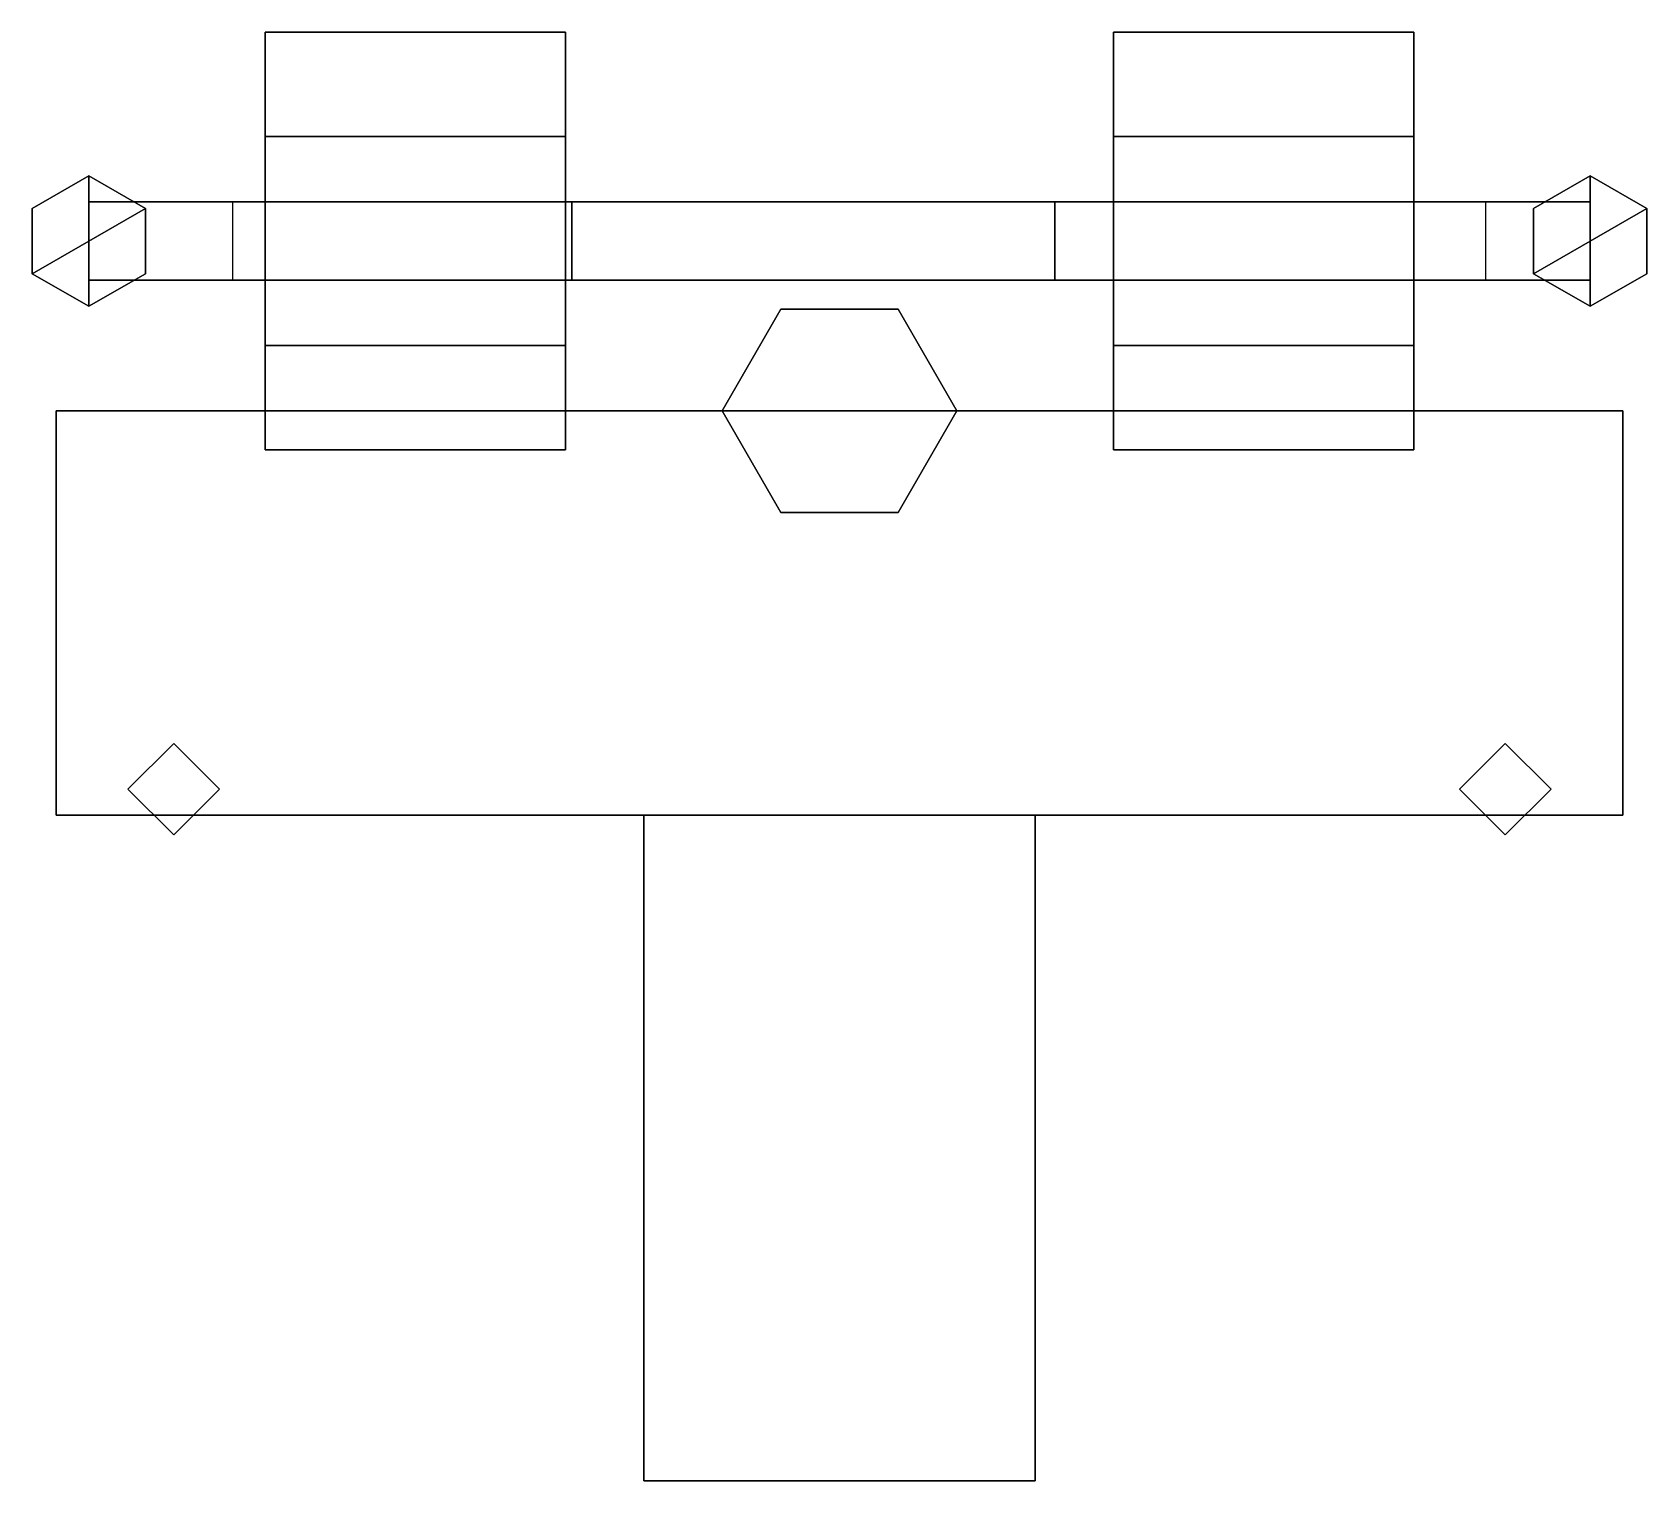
# Model space of a CAD drawing. Extents: x -0.62 to 0.62, y -0.84 to 0.27.
import ezdxf

# ---------------------------------------------------------------- set-up
doc = ezdxf.new("R2010")
doc.units = 0
doc.layers.get('0').update_dxf_attribs({"linetype": 'CONTINUOUS'})

msp = doc.modelspace()

# ---------------------------------------------------------------- linework, layer by layer
for points in [[(-0.21, 0.19, 0.8086), (-0.21, 0.27, 0.67), (-0.44, 0.27, 0.67), (-0.44, 0.19, 0.8086)], [(-0.21, 0.27, 0.67), (-0.21, 0.19, 0.5314), (-0.44, 0.19, 0.5314), (-0.44, 0.27, 0.67)], [(-0.44, -0.05, 0.67), (-0.44, 0.27, 0.67), (-0.44, 0.19, 0.5314), (-0.44, 0.03, 0.5314)], [(-0.44, 0.03, 0.8086), (-0.44, 0.19, 0.8086), (-0.44, 0.27, 0.67), (-0.44, -0.05, 0.67)], [(-0.21, -0.05, 0.67), (-0.21, 0.27, 0.67), (-0.21, 0.19, 0.8086), (-0.21, 0.03, 0.8086)], [(-0.21, 0.03, 0.5314), (-0.21, 0.19, 0.5314), (-0.21, 0.27, 0.67), (-0.21, -0.05, 0.67)], [(0.44, 0.19, 0.8086), (0.44, 0.27, 0.67), (0.21, 0.27, 0.67), (0.21, 0.19, 0.8086)], [(0.44, 0.27, 0.67), (0.44, 0.19, 0.5314), (0.21, 0.19, 0.5314), (0.21, 0.27, 0.67)], [(0.21, 0.03, 0.8086), (0.21, 0.19, 0.8086), (0.21, 0.27, 0.67), (0.21, -0.05, 0.67)], [(0.21, -0.05, 0.67), (0.21, 0.27, 0.67), (0.21, 0.19, 0.5314), (0.21, 0.03, 0.5314)], [(0.44, 0.03, 0.5314), (0.44, 0.19, 0.5314), (0.44, 0.27, 0.67), (0.44, -0.05, 0.67)], [(0.44, -0.05, 0.67), (0.44, 0.27, 0.67), (0.44, 0.19, 0.8086), (0.44, 0.03, 0.8086)], [(-0.21, 0.03, 0.8086), (-0.21, 0.19, 0.8086), (-0.44, 0.19, 0.8086), (-0.44, 0.03, 0.8086)], [(-0.21, 0.19, 0.5314), (-0.21, 0.03, 0.5314), (-0.44, 0.03, 0.5314), (-0.44, 0.19, 0.5314)], [(0.44, 0.03, 0.8086), (0.44, 0.19, 0.8086), (0.21, 0.19, 0.8086), (0.21, 0.03, 0.8086)], [(0.44, 0.19, 0.5314), (0.44, 0.03, 0.5314), (0.21, 0.03, 0.5314), (0.21, 0.19, 0.5314)], [(-0.575, 0.16, 0.43), (-0.6183, 0.135, 0.43), (-0.6183, 0.135, 0.83), (-0.575, 0.16, 0.83)], [(-0.575, 0.06, 0.83), (-0.575, 0.16, 0.83), (-0.6183, 0.135, 0.83), (-0.6183, 0.085, 0.83)], [(-0.6183, 0.135, 0.43), (-0.575, 0.16, 0.43), (-0.5317, 0.135, 0.43), (-0.6183, 0.085, 0.43)], [(-0.5317, 0.135, 0.43), (-0.575, 0.16, 0.43), (-0.575, 0.16, 0.83), (-0.5317, 0.135, 0.83)], [(-0.5317, 0.085, 0.83), (-0.5317, 0.135, 0.83), (-0.575, 0.16, 0.83), (-0.575, 0.06, 0.83)], [(0.575, 0.16, 0.43), (0.5317, 0.135, 0.43), (0.5317, 0.135, 0.83), (0.575, 0.16, 0.83)], [(0.575, 0.06, 0.83), (0.575, 0.16, 0.83), (0.5317, 0.135, 0.83), (0.5317, 0.085, 0.83)], [(0.5317, 0.135, 0.43), (0.575, 0.16, 0.43), (0.6183, 0.135, 0.43), (0.5317, 0.085, 0.43)], [(0.6183, 0.135, 0.43), (0.575, 0.16, 0.43), (0.575, 0.16, 0.83), (0.6183, 0.135, 0.83)], [(0.6183, 0.085, 0.83), (0.6183, 0.135, 0.83), (0.575, 0.16, 0.83), (0.575, 0.06, 0.83)], [(0.575, 0.14, 0.48), (0.575, 0.14, 0.44), (-0.575, 0.14, 0.44), (-0.575, 0.14, 0.48)], [(-0.575, 0.14, 0.48), (-0.575, 0.14, 0.44), (-0.575, 0.08, 0.44), (-0.575, 0.08, 0.48)], [(-0.575, 0.14, 0.44), (0.575, 0.14, 0.44), (0.575, 0.08, 0.44), (-0.575, 0.08, 0.44)], [(-0.575, 0.08, 0.48), (0.575, 0.08, 0.48), (0.575, 0.14, 0.48), (-0.575, 0.14, 0.48)], [(0.165, 0.14, 0.54), (0.495, 0.14, 0.48), (-0.465, 0.14, 0.48), (-0.205, 0.14, 0.54)], [(-0.205, 0.14, 0.54), (-0.465, 0.14, 0.48), (-0.465, 0.08, 0.48), (-0.205, 0.08, 0.54)], [(-0.205, 0.08, 0.54), (0.165, 0.08, 0.54), (0.165, 0.14, 0.54), (-0.205, 0.14, 0.54)], [(0.165, 0.08, 0.54), (0.495, 0.08, 0.48), (0.495, 0.14, 0.48), (0.165, 0.14, 0.54)], [(0.575, 0.08, 0.48), (0.575, 0.08, 0.44), (0.575, 0.14, 0.44), (0.575, 0.14, 0.48)], [(-0.6183, 0.135, 0.43), (-0.6183, 0.085, 0.43), (-0.6183, 0.085, 0.83), (-0.6183, 0.135, 0.83)], [(-0.6183, 0.085, 0.43), (-0.5317, 0.135, 0.43), (-0.5317, 0.085, 0.43), (-0.575, 0.06, 0.43)], [(-0.5317, 0.085, 0.43), (-0.5317, 0.135, 0.43), (-0.5317, 0.135, 0.83), (-0.5317, 0.085, 0.83)], [(0.5317, 0.135, 0.43), (0.5317, 0.085, 0.43), (0.5317, 0.085, 0.83), (0.5317, 0.135, 0.83)], [(0.5317, 0.085, 0.43), (0.6183, 0.135, 0.43), (0.6183, 0.085, 0.43), (0.575, 0.06, 0.43)], [(0.6183, 0.085, 0.43), (0.6183, 0.135, 0.43), (0.6183, 0.135, 0.83), (0.6183, 0.085, 0.83)], [(-0.6183, 0.085, 0.43), (-0.575, 0.06, 0.43), (-0.575, 0.06, 0.83), (-0.6183, 0.085, 0.83)], [(-0.575, 0.06, 0.43), (-0.5317, 0.085, 0.43), (-0.5317, 0.085, 0.83), (-0.575, 0.06, 0.83)], [(-0.575, 0.08, 0.44), (0.575, 0.08, 0.44), (0.575, 0.08, 0.48), (-0.575, 0.08, 0.48)], [(-0.465, 0.08, 0.48), (0.495, 0.08, 0.48), (0.165, 0.08, 0.54), (-0.205, 0.08, 0.54)], [(0.5317, 0.085, 0.43), (0.575, 0.06, 0.43), (0.575, 0.06, 0.83), (0.5317, 0.085, 0.83)], [(0.575, 0.06, 0.43), (0.6183, 0.085, 0.43), (0.6183, 0.085, 0.83), (0.575, 0.06, 0.83)], [(-0.045, 0.0579, 0.67), (-0.09, -0.02, 0.67), (-0.09, -0.02, 0.87), (-0.045, 0.0579, 0.87)], [(0.09, -0.02, 0.67), (-0.09, -0.02, 0.67), (-0.045, 0.0579, 0.67), (0.045, 0.0579, 0.67)], [(0.045, 0.0579, 0.67), (-0.045, 0.0579, 0.67), (-0.045, 0.0579, 0.87), (0.045, 0.0579, 0.87)], [(0.09, -0.02, 0.67), (0.045, 0.0579, 0.67), (0.045, 0.0579, 0.87), (0.09, -0.02, 0.87)], [(-0.21, -0.05, 0.67), (-0.21, 0.03, 0.8086), (-0.44, 0.03, 0.8086), (-0.44, -0.05, 0.67)], [(-0.21, 0.03, 0.5314), (-0.21, -0.05, 0.67), (-0.44, -0.05, 0.67), (-0.44, 0.03, 0.5314)], [(0.44, -0.05, 0.67), (0.44, 0.03, 0.8086), (0.21, 0.03, 0.8086), (0.21, -0.05, 0.67)], [(0.44, 0.03, 0.5314), (0.44, -0.05, 0.67), (0.21, -0.05, 0.67), (0.21, 0.03, 0.5314)], [(0.6, -0.02, 0.78), (0.6, -0.02, 0.6), (-0.6, -0.02, 0.6), (-0.6, -0.02, 0.78)], [(-0.6, -0.02, 0.6), (-0.6, -0.33, 0.62), (-0.6, -0.33, 0.76), (-0.6, -0.02, 0.78)], [(0.6, -0.02, 0.6), (0.6, -0.33, 0.62), (-0.6, -0.33, 0.62), (-0.6, -0.02, 0.6)], [(-0.6, -0.02, 0.78), (-0.6, -0.33, 0.76), (0.6, -0.33, 0.76), (0.6, -0.02, 0.78)], [(-0.09, -0.02, 0.67), (-0.045, -0.0979, 0.67), (-0.045, -0.0979, 0.87), (-0.09, -0.02, 0.87)], [(0.045, -0.0979, 0.67), (-0.045, -0.0979, 0.67), (-0.09, -0.02, 0.67), (0.09, -0.02, 0.67)], [(0.045, -0.0979, 0.67), (0.09, -0.02, 0.67), (0.09, -0.02, 0.87), (0.045, -0.0979, 0.87)], [(0.6, -0.33, 0.76), (0.6, -0.33, 0.62), (0.6, -0.02, 0.6), (0.6, -0.02, 0.78)], [(-0.045, -0.0979, 0.67), (0.045, -0.0979, 0.67), (0.045, -0.0979, 0.87), (-0.045, -0.0979, 0.87)], [(-0.51, -0.275, 0.43), (-0.545, -0.31, 0.43), (-0.545, -0.31, 0.95), (-0.51, -0.275, 0.95)], [(-0.51, -0.275, 0.43), (-0.475, -0.31, 0.43), (-0.51, -0.345, 0.43), (-0.545, -0.31, 0.43)], [(-0.545, -0.31, 0.95), (-0.51, -0.345, 0.95), (-0.475, -0.31, 0.95), (-0.51, -0.275, 0.95)], [(-0.475, -0.31, 0.43), (-0.51, -0.275, 0.43), (-0.51, -0.275, 0.95), (-0.475, -0.31, 0.95)], [(0.51, -0.275, 0.43), (0.475, -0.31, 0.43), (0.475, -0.31, 0.95), (0.51, -0.275, 0.95)], [(0.51, -0.275, 0.43), (0.545, -0.31, 0.43), (0.51, -0.345, 0.43), (0.475, -0.31, 0.43)], [(0.475, -0.31, 0.95), (0.51, -0.345, 0.95), (0.545, -0.31, 0.95), (0.51, -0.275, 0.95)], [(0.545, -0.31, 0.43), (0.51, -0.275, 0.43), (0.51, -0.275, 0.95), (0.545, -0.31, 0.95)], [(-0.545, -0.31, 0.43), (-0.51, -0.345, 0.43), (-0.51, -0.345, 0.95), (-0.545, -0.31, 0.95)], [(-0.51, -0.345, 0.43), (-0.475, -0.31, 0.43), (-0.475, -0.31, 0.95), (-0.51, -0.345, 0.95)], [(0.475, -0.31, 0.43), (0.51, -0.345, 0.43), (0.51, -0.345, 0.95), (0.475, -0.31, 0.95)], [(0.51, -0.345, 0.43), (0.545, -0.31, 0.43), (0.545, -0.31, 0.95), (0.51, -0.345, 0.95)], [(-0.6, -0.33, 0.76), (-0.6, -0.33, 0.62), (0.6, -0.33, 0.62), (0.6, -0.33, 0.76)], [(-0.15, -0.33, 0.62), (-0.15, -0.84, 0.62), (-0.15, -0.84, 0.76), (-0.15, -0.33, 0.76)], [(0.15, -0.33, 0.76), (0.15, -0.33, 0.62), (-0.15, -0.33, 0.62), (-0.15, -0.33, 0.76)], [(0.15, -0.33, 0.62), (0.15, -0.84, 0.62), (-0.15, -0.84, 0.62), (-0.15, -0.33, 0.62)], [(-0.15, -0.33, 0.76), (-0.15, -0.84, 0.76), (0.15, -0.84, 0.76), (0.15, -0.33, 0.76)], [(0.15, -0.84, 0.76), (0.15, -0.84, 0.62), (0.15, -0.33, 0.62), (0.15, -0.33, 0.76)], [(-0.15, -0.84, 0.76), (-0.15, -0.84, 0.62), (0.15, -0.84, 0.62), (0.15, -0.84, 0.76)]]:
    msp.add_3dface(points)

doc.saveas('drawing.dxf')
